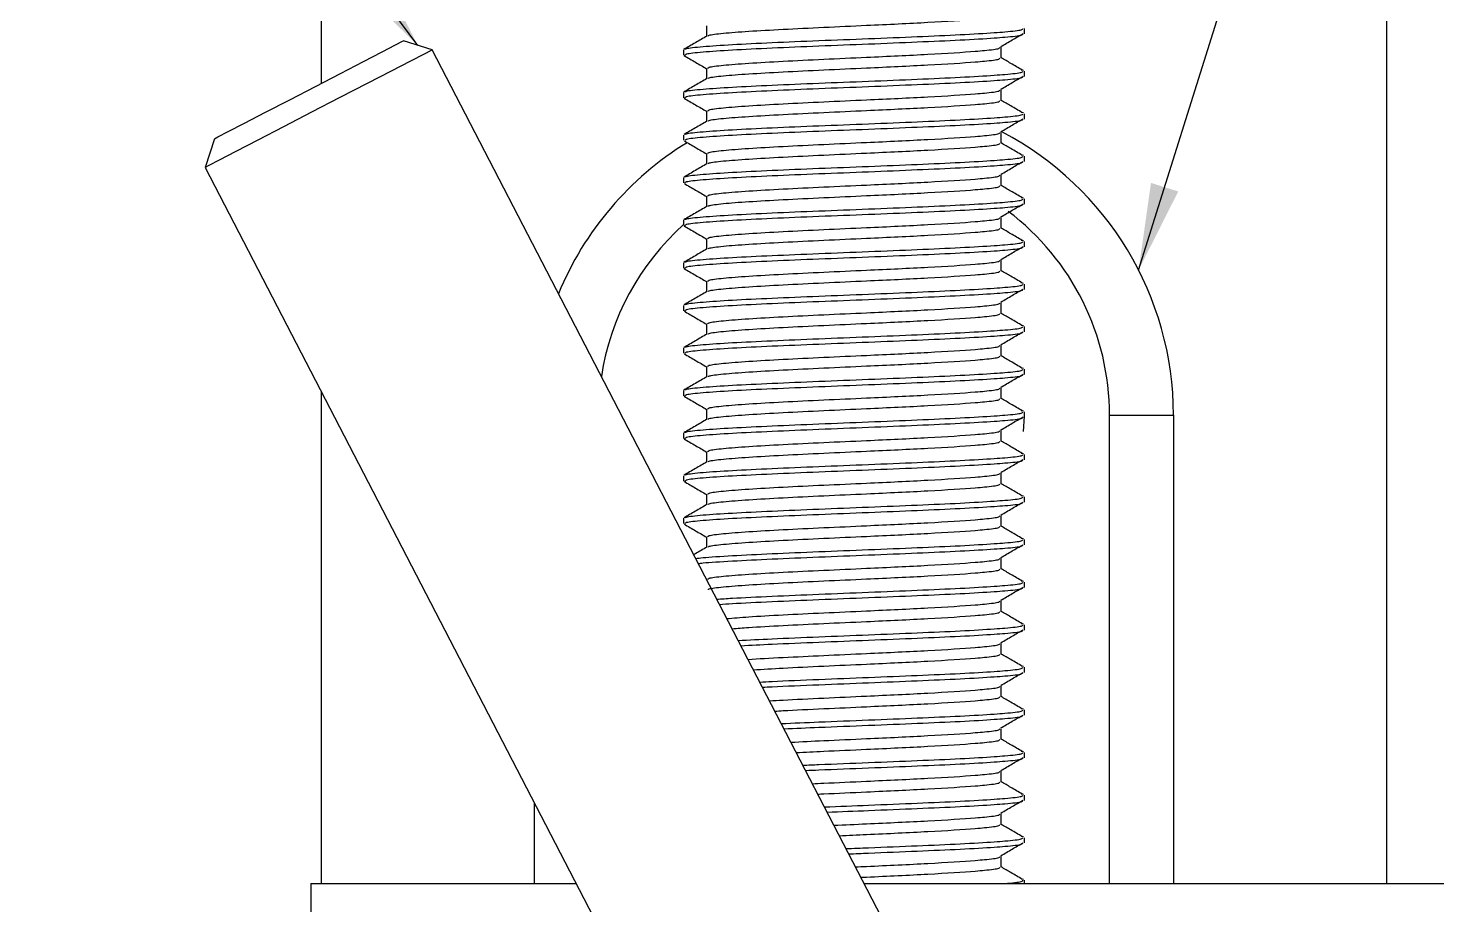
# Model space of a CAD drawing. Header units: millimetres. Extents: x 0 to 841, y 0 to 594.
# Drawn here: x 247.2 to 313.3, y 410.4 to 451.6 of the extents above; entities that cross this region are included whole.
import ezdxf

# ---------------------------------------------------------------- set-up
doc = ezdxf.new("R2010")
doc.units = ezdxf.units.MM
doc.layers.add('10', color=7, linetype='Continuous')
doc.dimstyles.new('SLDDIMSTYLE0', dxfattribs={"dimtxt": 0.18, "dimasz": 4.08, "dimexe": 0, "dimexo": 0.0625, "dimgap": 0, "dimtad": 0, "dimtih": 1, "dimtoh": 1, "dimdec": 0, "dimrnd": 1e-09, "dimzin": 0, "dimdsep": 46, "dimtxsty": 'Standard', "dimsah": 1, "dimcen": 0.09, "dimadec": 0, "dimazin": 0, "dimtfac": 4.08, "dimtdec": 0, "dimtofl": 0, "dimtmove": 0, "dimatfit": 3, "dimfxl": 0, "dimfrac": 2, "dimtolj": 1, "dimtzin": 0, "dimarcsym": 0})

msp = doc.modelspace()

# ---------------------------------------------------------------- linework, layer by layer
at = {"color": 7, "linetype": 'Continuous', "lineweight": 25}
for p, q in [((260.95, 449.022), (260.95, 459.436)), ((310.95, 459.436), (310.95, 411.436)), ((279.033, 451.715), (279.033, 451.227)), ((293.95, 451.34), (293.95, 451.59)), ((266.146, 450.586), (264.798, 451.014)), ((288.499, 407.423), (266.146, 450.586)), ((277.95, 450.589), (277.95, 450.339)), ((292.866, 450.209), (292.866, 450.709)), ((279.033, 449.715), (279.033, 449.227)), ((293.906, 449.623), (293.804, 449.639)), ((293.95, 449.34), (293.95, 449.59)), ((277.95, 448.589), (277.95, 448.339)), ((292.866, 448.209), (292.866, 448.709)), ((279.033, 447.715), (279.033, 447.227)), ((293.906, 447.623), (293.804, 447.639)), ((293.95, 447.34), (293.95, 447.59)), ((277.95, 446.589), (277.95, 446.339)), ((292.866, 446.209), (292.866, 446.709)), ((255.918, 446.415), (255.49, 445.068)), ((279.033, 445.715), (279.033, 445.227)), ((293.906, 445.623), (293.804, 445.639)), ((293.95, 445.34), (293.95, 445.59)), ((255.49, 445.068), (277.825, 401.941)), ((277.95, 444.589), (277.95, 444.339)), ((292.866, 444.209), (292.866, 444.709)), ((279.033, 443.715), (279.033, 443.227)), ((293.906, 443.623), (293.804, 443.639)), ((293.95, 443.34), (293.95, 443.59)), ((277.95, 442.589), (277.95, 442.339)), ((292.866, 442.209), (292.866, 442.709)), ((279.033, 441.715), (279.033, 441.227)), ((293.906, 441.623), (293.804, 441.639)), ((293.95, 441.34), (293.95, 441.59)), ((277.95, 440.589), (277.95, 440.339)), ((292.866, 440.209), (292.866, 440.709)), ((279.033, 439.715), (279.033, 439.227)), ((293.906, 439.623), (293.804, 439.639)), ((293.95, 439.34), (293.95, 439.59)), ((277.95, 438.589), (277.95, 438.339)), ((292.866, 438.209), (292.866, 438.709)), ((279.033, 437.715), (279.033, 437.227)), ((293.906, 437.623), (293.804, 437.639)), ((293.95, 437.34), (293.95, 437.59)), ((277.95, 436.589), (277.95, 436.339)), ((292.866, 436.209), (292.866, 436.709)), ((279.033, 435.715), (279.033, 435.227)), ((293.906, 435.623), (293.804, 435.639)), ((293.95, 435.34), (293.95, 435.59)), ((277.95, 434.589), (277.95, 434.339)), ((292.866, 434.209), (292.866, 434.709)), ((260.95, 411.436), (260.95, 434.524)), ((279.033, 433.715), (279.033, 433.227)), ((293.906, 433.623), (293.804, 433.639)), ((293.914, 432.671), (293.95, 433.378)), ((293.95, 433.34), (293.95, 433.59)), ((297.95, 433.436), (300.95, 433.436)), ((300.95, 433.436), (300.95, 411.436)), ((277.95, 432.589), (277.95, 432.339)), ((292.866, 432.209), (292.866, 432.709)), ((279.033, 431.715), (279.033, 431.227)), ((293.906, 431.623), (293.804, 431.639)), ((293.95, 431.34), (293.95, 431.59)), ((277.95, 430.589), (277.95, 430.339)), ((292.866, 430.209), (292.866, 430.709)), ((279.033, 429.715), (279.033, 429.227)), ((293.906, 429.623), (293.804, 429.639)), ((293.95, 429.34), (293.95, 429.59)), ((292.866, 428.209), (292.866, 428.709)), ((277.95, 428.589), (277.95, 428.339)), ((279.033, 427.715), (279.033, 427.227)), ((293.906, 427.623), (293.804, 427.639)), ((293.95, 427.34), (293.95, 427.59)), ((292.866, 426.209), (292.866, 426.709)), ((279.033, 425.715), (279.033, 425.702)), ((293.906, 425.623), (293.804, 425.639)), ((293.95, 425.34), (293.95, 425.59)), ((292.866, 424.209), (292.866, 424.709)), ((293.906, 423.623), (293.804, 423.639)), ((293.95, 423.34), (293.95, 423.59)), ((292.866, 422.209), (292.866, 422.709)), ((293.906, 421.623), (293.804, 421.639)), ((293.95, 421.34), (293.95, 421.59)), ((292.866, 420.209), (292.866, 420.709)), ((293.906, 419.623), (293.804, 419.639)), ((293.95, 419.34), (293.95, 419.59)), ((292.866, 418.209), (292.866, 418.709)), ((293.906, 417.623), (293.804, 417.639)), ((293.95, 417.34), (293.95, 417.59)), ((292.866, 416.209), (292.866, 416.709)), ((293.906, 415.623), (293.804, 415.639)), ((293.95, 415.34), (293.95, 415.59)), ((270.95, 411.436), (270.95, 415.214)), ((292.866, 414.209), (292.866, 414.709)), ((293.906, 413.623), (293.804, 413.639)), ((293.95, 413.34), (293.95, 413.59)), ((292.866, 412.209), (292.866, 412.709)), ((260.45, 411.436), (260.45, 369.436)), ((260.45, 411.436), (272.907, 411.436)), ((286.421, 411.436), (315.45, 411.436)), ((293.906, 411.623), (293.804, 411.639)), ((293.95, 411.436), (293.95, 411.59))]:
    msp.add_line(p, q, dxfattribs=at)
at = {"color": 8, "linetype": 'Continuous', "lineweight": 25}
msp.add_line((297.95, 411.436), (297.95, 433.436), dxfattribs=at)
at = {"color": 7, "linetype": 'Continuous', "lineweight": 25, "flags": 128}
for points in [[(266.146, 450.586), (266.104, 450.564), (265.771, 450.392), (265.128, 450.059), (264.214, 449.586), (263.086, 449.002), (261.816, 448.344), (260.483, 447.654), (259.171, 446.974), (257.963, 446.348), (256.934, 445.815), (256.149, 445.409), (255.657, 445.154), (255.49, 445.068)], [(255.918, 446.415), (256.083, 446.501), (256.564, 446.75), (257.327, 447.145), (258.315, 447.657), (259.455, 448.247), (260.661, 448.872), (261.845, 449.485), (262.918, 450.041), (263.802, 450.498), (264.43, 450.824), (264.756, 450.993), (264.798, 451.014)]]:
    msp.add_lwpolyline(points, dxfattribs=at)
at = {"color": 7, "linetype": 'Continuous', "lineweight": 25}
for start, end in [(0, 62.28415), (121.50929, 157.66638)]:
    msp.add_arc((285.95, 433.436), 15, start, end, dxfattribs=at)
at = {"color": 8, "linetype": 'Continuous', "lineweight": 25}
for start, end in [(0, 52.87153), (131.81031, 171.3069)]:
    msp.add_arc((285.95, 433.436), 12, start, end, dxfattribs=at)
at = {"color": 7, "linetype": 'Continuous', "lineweight": 25}
for points, knots in [([(279.12, 451.236), (279.122, 451.249), (279.128, 451.292), (279.758, 451.369), (280.939, 451.462), (282.584, 451.555), (284.506, 451.649), (286.887, 451.756), (289.536, 451.88), (291.287, 451.99), (292.291, 452.078), (292.801, 452.141), (292.796, 452.19), (292.794, 452.208)], [0, 0, 0, 0, 0.039853, 0.136262, 0.232344, 0.328464, 0.424843, 0.52067, 0.664168, 0.808326, 0.848215, 0.944315, 1, 1, 1, 1]), ([(279.049, 451.237), (278.868, 451.132), (278.506, 450.922), (278.145, 450.713), (277.964, 450.608)], [0, 0, 0, 0, 0.499918, 1, 1, 1, 1]), ([(278.028, 450.339), (278.025, 450.359), (278.018, 450.41), (278.781, 450.494), (280.158, 450.587), (282.056, 450.68), (284.279, 450.774), (286.65, 450.866), (288.956, 450.962), (291.008, 451.052), (292.318, 451.13), (293.284, 451.203), (293.885, 451.268), (293.875, 451.319), (293.871, 451.34)], [0, 0, 0, 0, 0.06031, 0.153919, 0.247211, 0.34054, 0.43412, 0.527166, 0.620956, 0.713809, 0.807728, 0.846458, 0.939769, 1, 1, 1, 1]), ([(278.048, 450.608), (278.05, 450.622), (278.054, 450.666), (278.788, 450.744), (280.156, 450.837), (282.057, 450.93), (284.279, 451.024), (286.65, 451.116), (288.956, 451.212), (291.008, 451.302), (292.318, 451.38), (293.284, 451.453), (293.885, 451.518), (293.875, 451.569), (293.871, 451.59)], [0, 0, 0, 0, 0.042494, 0.137878, 0.232939, 0.328037, 0.423392, 0.518202, 0.613769, 0.708383, 0.804083, 0.843547, 0.938627, 1, 1, 1, 1]), ([(292.844, 450.741), (293.024, 450.846), (293.372, 451.048), (293.72, 451.251), (293.889, 451.35)], [0, 0, 0, 0, 0.514789, 1, 1, 1, 1]), ([(279.1, 449.715), (279.098, 449.735), (279.092, 449.785), (279.751, 449.869), (280.941, 449.962), (282.583, 450.055), (284.506, 450.149), (286.886, 450.256), (289.536, 450.381), (291.287, 450.49), (292.291, 450.578), (292.801, 450.641), (292.796, 450.69), (292.794, 450.708)], [0, 0, 0, 0, 0.06045, 0.154808, 0.248846, 0.342921, 0.437251, 0.531039, 0.671484, 0.812576, 0.851616, 0.945672, 1, 1, 1, 1]), ([(277.97, 450.318), (278.151, 450.213), (278.505, 450.008), (278.859, 449.803), (279.033, 449.702)], [0, 0, 0, 0, 0.510191, 1, 1, 1, 1]), ([(279.12, 449.236), (279.122, 449.249), (279.128, 449.292), (279.758, 449.369), (280.939, 449.462), (282.584, 449.555), (284.506, 449.649), (286.887, 449.756), (289.536, 449.88), (291.287, 449.99), (292.291, 450.078), (292.801, 450.141), (292.796, 450.19), (292.794, 450.208)], [0, 0, 0, 0, 0.039853, 0.136262, 0.232344, 0.328464, 0.424843, 0.52067, 0.664168, 0.808326, 0.848215, 0.944315, 1, 1, 1, 1]), ([(293.853, 449.639), (293.674, 449.743), (293.345, 449.935), (293.016, 450.127), (292.866, 450.214)], [0, 0, 0, 0, 0.545109, 1, 1, 1, 1]), ([(279.049, 449.237), (278.868, 449.132), (278.506, 448.922), (278.145, 448.713), (277.964, 448.608)], [0, 0, 0, 0, 0.499918, 1, 1, 1, 1]), ([(278.028, 448.339), (278.025, 448.359), (278.018, 448.41), (278.781, 448.494), (280.158, 448.587), (282.056, 448.68), (284.279, 448.774), (286.65, 448.866), (288.956, 448.962), (291.008, 449.052), (292.318, 449.13), (293.284, 449.203), (293.885, 449.268), (293.875, 449.319), (293.871, 449.34)], [0, 0, 0, 0, 0.0603099, 0.1539187, 0.2472109, 0.3405399, 0.4341205, 0.5271661, 0.6209558, 0.7138089, 0.8077281, 0.846458, 0.9397687, 1, 1, 1, 1]), ([(278.048, 448.608), (278.05, 448.622), (278.054, 448.666), (278.788, 448.744), (280.156, 448.837), (282.057, 448.93), (284.279, 449.024), (286.65, 449.116), (288.956, 449.212), (291.008, 449.302), (292.318, 449.38), (293.284, 449.453), (293.885, 449.518), (293.875, 449.569), (293.871, 449.59)], [0, 0, 0, 0, 0.042494, 0.137878, 0.232939, 0.328037, 0.423392, 0.518202, 0.613769, 0.708383, 0.804083, 0.843547, 0.938627, 1, 1, 1, 1]), ([(292.844, 448.741), (293.024, 448.846), (293.372, 449.048), (293.72, 449.251), (293.889, 449.35)], [0, 0, 0, 0, 0.514783, 1, 1, 1, 1]), ([(279.1, 447.715), (279.098, 447.735), (279.092, 447.785), (279.751, 447.869), (280.941, 447.962), (282.583, 448.055), (284.506, 448.149), (286.886, 448.256), (289.536, 448.381), (291.287, 448.49), (292.291, 448.578), (292.801, 448.641), (292.796, 448.69), (292.794, 448.708)], [0, 0, 0, 0, 0.06045, 0.154808, 0.248846, 0.342921, 0.437251, 0.531039, 0.671484, 0.812576, 0.851616, 0.945672, 1, 1, 1, 1]), ([(277.97, 448.318), (278.151, 448.213), (278.505, 448.008), (278.859, 447.803), (279.033, 447.702)], [0, 0, 0, 0, 0.510191, 1, 1, 1, 1]), ([(279.12, 447.236), (279.122, 447.249), (279.128, 447.292), (279.758, 447.369), (280.939, 447.461), (282.584, 447.555), (284.506, 447.649), (286.887, 447.756), (289.536, 447.88), (291.287, 447.99), (292.291, 448.078), (292.801, 448.141), (292.796, 448.19), (292.794, 448.208)], [0, 0, 0, 0, 0.039853, 0.136262, 0.232344, 0.328464, 0.424843, 0.52067, 0.664168, 0.808326, 0.848215, 0.944315, 1, 1, 1, 1]), ([(293.853, 447.639), (293.674, 447.743), (293.345, 447.935), (293.016, 448.127), (292.866, 448.214)], [0, 0, 0, 0, 0.545109, 1, 1, 1, 1]), ([(279.049, 447.237), (278.868, 447.132), (278.506, 446.922), (278.145, 446.713), (277.964, 446.608)], [0, 0, 0, 0, 0.499924, 1, 1, 1, 1]), ([(278.028, 446.339), (278.025, 446.359), (278.018, 446.41), (278.781, 446.494), (280.158, 446.587), (282.056, 446.68), (284.279, 446.774), (286.65, 446.866), (288.956, 446.962), (291.008, 447.052), (292.318, 447.13), (293.284, 447.203), (293.885, 447.268), (293.875, 447.319), (293.871, 447.34)], [0, 0, 0, 0, 0.06031, 0.153919, 0.247211, 0.34054, 0.43412, 0.527166, 0.620956, 0.713809, 0.807728, 0.846458, 0.939769, 1, 1, 1, 1]), ([(278.048, 446.608), (278.05, 446.622), (278.054, 446.666), (278.788, 446.744), (280.156, 446.837), (282.057, 446.93), (284.279, 447.024), (286.65, 447.116), (288.956, 447.212), (291.008, 447.302), (292.318, 447.38), (293.284, 447.453), (293.885, 447.518), (293.875, 447.569), (293.871, 447.59)], [0, 0, 0, 0, 0.042494, 0.137878, 0.232939, 0.328037, 0.423392, 0.518202, 0.613769, 0.708383, 0.804083, 0.843547, 0.938627, 1, 1, 1, 1]), ([(292.844, 446.741), (293.024, 446.846), (293.372, 447.048), (293.72, 447.251), (293.889, 447.35)], [0, 0, 0, 0, 0.514783, 1, 1, 1, 1]), ([(279.1, 445.715), (279.098, 445.735), (279.092, 445.785), (279.751, 445.869), (280.941, 445.962), (282.583, 446.055), (284.506, 446.149), (286.886, 446.256), (289.536, 446.381), (291.287, 446.49), (292.291, 446.578), (292.801, 446.641), (292.796, 446.69), (292.794, 446.708)], [0, 0, 0, 0, 0.060451, 0.154808, 0.248846, 0.342921, 0.437251, 0.531039, 0.671484, 0.812576, 0.851616, 0.945672, 1, 1, 1, 1]), ([(277.97, 446.318), (278.151, 446.213), (278.505, 446.008), (278.859, 445.803), (279.033, 445.702)], [0, 0, 0, 0, 0.510179, 1, 1, 1, 1]), ([(279.12, 445.236), (279.122, 445.249), (279.128, 445.292), (279.758, 445.369), (280.939, 445.461), (282.584, 445.555), (284.506, 445.649), (286.887, 445.756), (289.536, 445.881), (291.287, 445.99), (292.291, 446.078), (292.801, 446.141), (292.796, 446.19), (292.794, 446.208)], [0, 0, 0, 0, 0.039853, 0.136262, 0.232344, 0.328464, 0.424843, 0.520671, 0.664168, 0.808326, 0.848215, 0.944315, 1, 1, 1, 1]), ([(293.853, 445.639), (293.674, 445.743), (293.345, 445.935), (293.016, 446.127), (292.866, 446.214)], [0, 0, 0, 0, 0.545122, 1, 1, 1, 1]), ([(279.049, 445.237), (278.868, 445.132), (278.506, 444.922), (278.145, 444.713), (277.964, 444.608)], [0, 0, 0, 0, 0.499924, 1, 1, 1, 1]), ([(278.028, 444.339), (278.025, 444.359), (278.018, 444.41), (278.781, 444.494), (280.158, 444.587), (282.056, 444.68), (284.279, 444.774), (286.65, 444.866), (288.956, 444.962), (291.008, 445.052), (292.318, 445.13), (293.284, 445.203), (293.885, 445.268), (293.875, 445.319), (293.871, 445.34)], [0, 0, 0, 0, 0.06031, 0.153919, 0.247211, 0.34054, 0.43412, 0.527166, 0.620956, 0.713809, 0.807728, 0.846458, 0.939769, 1, 1, 1, 1]), ([(278.048, 444.608), (278.05, 444.622), (278.054, 444.666), (278.788, 444.744), (280.156, 444.837), (282.057, 444.93), (284.279, 445.024), (286.65, 445.116), (288.956, 445.212), (291.008, 445.302), (292.318, 445.38), (293.284, 445.453), (293.885, 445.518), (293.875, 445.569), (293.871, 445.59)], [0, 0, 0, 0, 0.042494, 0.137878, 0.232939, 0.328037, 0.423392, 0.518202, 0.613769, 0.708383, 0.804083, 0.843547, 0.938627, 1, 1, 1, 1]), ([(292.844, 444.741), (293.024, 444.846), (293.372, 445.048), (293.72, 445.251), (293.889, 445.35)], [0, 0, 0, 0, 0.514777, 1, 1, 1, 1]), ([(279.1, 443.715), (279.098, 443.735), (279.092, 443.785), (279.751, 443.869), (280.941, 443.962), (282.583, 444.055), (284.506, 444.149), (286.886, 444.256), (289.536, 444.38), (291.287, 444.49), (292.291, 444.578), (292.801, 444.641), (292.796, 444.69), (292.794, 444.708)], [0, 0, 0, 0, 0.060451, 0.154808, 0.248846, 0.342921, 0.437251, 0.531039, 0.671484, 0.812576, 0.851616, 0.945672, 1, 1, 1, 1]), ([(277.97, 444.318), (278.151, 444.213), (278.505, 444.008), (278.859, 443.803), (279.033, 443.702)], [0, 0, 0, 0, 0.510179, 1, 1, 1, 1]), ([(279.12, 443.236), (279.122, 443.249), (279.128, 443.292), (279.758, 443.369), (280.939, 443.462), (282.584, 443.555), (284.506, 443.649), (286.887, 443.756), (289.536, 443.881), (291.287, 443.99), (292.291, 444.078), (292.801, 444.141), (292.796, 444.19), (292.794, 444.208)], [0, 0, 0, 0, 0.039853, 0.136262, 0.232344, 0.328464, 0.424843, 0.52067, 0.664168, 0.808326, 0.848215, 0.944315, 1, 1, 1, 1]), ([(293.853, 443.639), (293.674, 443.743), (293.345, 443.935), (293.016, 444.127), (292.866, 444.214)], [0, 0, 0, 0, 0.545122, 1, 1, 1, 1]), ([(279.049, 443.237), (278.868, 443.132), (278.506, 442.922), (278.145, 442.713), (277.964, 442.608)], [0, 0, 0, 0, 0.49993, 1, 1, 1, 1]), ([(278.028, 442.339), (278.025, 442.359), (278.018, 442.41), (278.781, 442.494), (280.158, 442.587), (282.056, 442.68), (284.279, 442.774), (286.65, 442.866), (288.956, 442.962), (291.008, 443.052), (292.318, 443.13), (293.284, 443.203), (293.885, 443.268), (293.875, 443.319), (293.871, 443.34)], [0, 0, 0, 0, 0.06031, 0.153919, 0.247211, 0.34054, 0.43412, 0.527166, 0.620956, 0.713809, 0.807728, 0.846458, 0.939769, 1, 1, 1, 1]), ([(278.048, 442.608), (278.05, 442.622), (278.054, 442.666), (278.788, 442.744), (280.156, 442.837), (282.057, 442.93), (284.279, 443.024), (286.65, 443.116), (288.956, 443.212), (291.008, 443.302), (292.318, 443.38), (293.284, 443.453), (293.885, 443.518), (293.875, 443.569), (293.871, 443.59)], [0, 0, 0, 0, 0.042494, 0.137878, 0.232939, 0.328037, 0.423392, 0.518202, 0.613769, 0.708383, 0.804083, 0.843547, 0.938627, 1, 1, 1, 1]), ([(292.844, 442.741), (293.024, 442.846), (293.372, 443.048), (293.72, 443.251), (293.889, 443.35)], [0, 0, 0, 0, 0.514789, 1, 1, 1, 1]), ([(279.1, 441.715), (279.098, 441.735), (279.092, 441.785), (279.751, 441.869), (280.941, 441.962), (282.583, 442.055), (284.506, 442.149), (286.886, 442.256), (289.536, 442.38), (291.287, 442.49), (292.291, 442.578), (292.801, 442.641), (292.796, 442.69), (292.794, 442.708)], [0, 0, 0, 0, 0.060451, 0.154808, 0.248846, 0.342921, 0.437251, 0.531039, 0.671484, 0.812576, 0.851616, 0.945672, 1, 1, 1, 1]), ([(277.97, 442.318), (278.151, 442.213), (278.505, 442.008), (278.859, 441.803), (279.033, 441.702)], [0, 0, 0, 0, 0.510185, 1, 1, 1, 1]), ([(279.12, 441.236), (279.122, 441.249), (279.128, 441.292), (279.758, 441.369), (280.939, 441.462), (282.584, 441.555), (284.506, 441.649), (286.887, 441.756), (289.536, 441.88), (291.287, 441.99), (292.291, 442.078), (292.801, 442.141), (292.796, 442.19), (292.794, 442.208)], [0, 0, 0, 0, 0.039853, 0.136262, 0.232344, 0.328464, 0.424843, 0.520671, 0.664168, 0.808326, 0.848215, 0.944315, 1, 1, 1, 1]), ([(293.853, 441.639), (293.674, 441.743), (293.345, 441.935), (293.016, 442.127), (292.866, 442.214)], [0, 0, 0, 0, 0.545115, 1, 1, 1, 1]), ([(279.049, 441.237), (278.868, 441.132), (278.506, 440.922), (278.145, 440.713), (277.964, 440.608)], [0, 0, 0, 0, 0.499921, 1, 1, 1, 1]), ([(278.028, 440.339), (278.025, 440.359), (278.018, 440.41), (278.781, 440.494), (280.158, 440.587), (282.056, 440.68), (284.279, 440.774), (286.65, 440.866), (288.956, 440.962), (291.008, 441.052), (292.318, 441.13), (293.284, 441.203), (293.885, 441.268), (293.875, 441.319), (293.871, 441.34)], [0, 0, 0, 0, 0.06031, 0.153919, 0.247211, 0.34054, 0.43412, 0.527166, 0.620956, 0.713809, 0.807728, 0.846458, 0.939769, 1, 1, 1, 1]), ([(278.048, 440.608), (278.05, 440.622), (278.054, 440.666), (278.788, 440.744), (280.156, 440.837), (282.057, 440.93), (284.279, 441.024), (286.65, 441.116), (288.956, 441.212), (291.008, 441.302), (292.318, 441.38), (293.284, 441.453), (293.885, 441.518), (293.875, 441.569), (293.871, 441.59)], [0, 0, 0, 0, 0.042494, 0.137878, 0.232939, 0.328037, 0.423392, 0.518202, 0.613769, 0.708383, 0.804083, 0.843547, 0.938627, 1, 1, 1, 1]), ([(292.844, 440.741), (293.024, 440.846), (293.372, 441.048), (293.72, 441.251), (293.889, 441.35)], [0, 0, 0, 0, 0.514783, 1, 1, 1, 1]), ([(279.1, 439.715), (279.098, 439.735), (279.092, 439.785), (279.751, 439.869), (280.941, 439.962), (282.583, 440.055), (284.506, 440.149), (286.886, 440.256), (289.536, 440.38), (291.287, 440.49), (292.291, 440.578), (292.801, 440.641), (292.796, 440.69), (292.794, 440.708)], [0, 0, 0, 0, 0.06045, 0.154808, 0.248846, 0.342921, 0.437251, 0.531039, 0.671484, 0.812576, 0.851616, 0.945672, 1, 1, 1, 1]), ([(277.97, 440.318), (278.151, 440.213), (278.505, 440.008), (278.859, 439.803), (279.033, 439.702)], [0, 0, 0, 0, 0.510185, 1, 1, 1, 1]), ([(279.12, 439.236), (279.122, 439.249), (279.128, 439.292), (279.758, 439.369), (280.939, 439.462), (282.584, 439.555), (284.506, 439.649), (286.887, 439.756), (289.536, 439.88), (291.287, 439.99), (292.291, 440.078), (292.801, 440.141), (292.796, 440.19), (292.794, 440.208)], [0, 0, 0, 0, 0.0398533, 0.136262, 0.2323436, 0.3284636, 0.4248433, 0.5206705, 0.6641682, 0.8083264, 0.8482147, 0.944315, 1, 1, 1, 1]), ([(293.853, 439.639), (293.674, 439.743), (293.345, 439.935), (293.016, 440.127), (292.866, 440.214)], [0, 0, 0, 0, 0.545115, 1, 1, 1, 1]), ([(279.049, 439.237), (278.868, 439.132), (278.506, 438.922), (278.145, 438.713), (277.964, 438.608)], [0, 0, 0, 0, 0.499924, 1, 1, 1, 1]), ([(278.028, 438.339), (278.025, 438.359), (278.018, 438.41), (278.781, 438.494), (280.158, 438.587), (282.056, 438.68), (284.279, 438.774), (286.65, 438.866), (288.956, 438.962), (291.008, 439.052), (292.318, 439.13), (293.284, 439.203), (293.885, 439.268), (293.875, 439.319), (293.871, 439.34)], [0, 0, 0, 0, 0.06031, 0.153919, 0.247211, 0.34054, 0.434121, 0.527166, 0.620956, 0.713809, 0.807728, 0.846458, 0.939769, 1, 1, 1, 1]), ([(278.048, 438.608), (278.05, 438.622), (278.054, 438.666), (278.788, 438.744), (280.156, 438.837), (282.057, 438.93), (284.279, 439.024), (286.65, 439.116), (288.956, 439.212), (291.008, 439.302), (292.318, 439.38), (293.284, 439.453), (293.885, 439.518), (293.875, 439.569), (293.871, 439.59)], [0, 0, 0, 0, 0.042494, 0.137878, 0.232939, 0.328037, 0.423392, 0.518202, 0.613769, 0.708383, 0.804083, 0.843547, 0.938627, 1, 1, 1, 1]), ([(292.844, 438.741), (293.024, 438.846), (293.372, 439.048), (293.72, 439.251), (293.889, 439.35)], [0, 0, 0, 0, 0.514789, 1, 1, 1, 1]), ([(279.1, 437.715), (279.098, 437.735), (279.092, 437.785), (279.751, 437.869), (280.941, 437.962), (282.583, 438.055), (284.506, 438.149), (286.886, 438.256), (289.536, 438.38), (291.287, 438.49), (292.291, 438.578), (292.801, 438.641), (292.796, 438.69), (292.794, 438.708)], [0, 0, 0, 0, 0.0604505, 0.1548083, 0.248846, 0.3429212, 0.4372507, 0.5310394, 0.6714845, 0.812576, 0.8516157, 0.9456717, 1, 1, 1, 1]), ([(277.97, 438.318), (278.151, 438.213), (278.505, 438.008), (278.859, 437.803), (279.033, 437.702)], [0, 0, 0, 0, 0.510191, 1, 1, 1, 1]), ([(279.12, 437.236), (279.122, 437.249), (279.128, 437.292), (279.758, 437.369), (280.939, 437.462), (282.584, 437.555), (284.506, 437.649), (286.887, 437.756), (289.536, 437.88), (291.287, 437.99), (292.291, 438.078), (292.801, 438.141), (292.796, 438.19), (292.794, 438.208)], [0, 0, 0, 0, 0.039853, 0.136262, 0.232344, 0.328464, 0.424843, 0.52067, 0.664168, 0.808326, 0.848215, 0.944315, 1, 1, 1, 1]), ([(293.853, 437.639), (293.674, 437.743), (293.345, 437.935), (293.016, 438.127), (292.866, 438.214)], [0, 0, 0, 0, 0.545112, 1, 1, 1, 1]), ([(279.049, 437.237), (278.868, 437.132), (278.506, 436.922), (278.145, 436.713), (277.964, 436.608)], [0, 0, 0, 0, 0.499924, 1, 1, 1, 1]), ([(278.028, 436.339), (278.025, 436.359), (278.018, 436.41), (278.781, 436.494), (280.158, 436.587), (282.056, 436.68), (284.279, 436.774), (286.65, 436.866), (288.956, 436.962), (291.008, 437.052), (292.318, 437.13), (293.284, 437.203), (293.885, 437.268), (293.875, 437.319), (293.871, 437.34)], [0, 0, 0, 0, 0.06031, 0.153919, 0.247211, 0.34054, 0.434121, 0.527166, 0.620956, 0.713809, 0.807728, 0.846458, 0.939769, 1, 1, 1, 1]), ([(278.048, 436.608), (278.05, 436.622), (278.054, 436.666), (278.788, 436.744), (280.156, 436.837), (282.057, 436.93), (284.279, 437.024), (286.65, 437.116), (288.956, 437.212), (291.008, 437.302), (292.318, 437.38), (293.284, 437.453), (293.885, 437.518), (293.875, 437.569), (293.871, 437.59)], [0, 0, 0, 0, 0.042494, 0.137878, 0.232939, 0.328037, 0.423392, 0.518202, 0.613769, 0.708383, 0.804083, 0.843547, 0.938627, 1, 1, 1, 1]), ([(292.844, 436.741), (293.024, 436.846), (293.372, 437.048), (293.72, 437.251), (293.889, 437.35)], [0, 0, 0, 0, 0.514786, 1, 1, 1, 1]), ([(279.1, 435.715), (279.098, 435.735), (279.092, 435.785), (279.751, 435.869), (280.941, 435.962), (282.583, 436.055), (284.506, 436.149), (286.886, 436.256), (289.536, 436.38), (291.287, 436.49), (292.291, 436.578), (292.801, 436.641), (292.796, 436.69), (292.794, 436.708)], [0, 0, 0, 0, 0.0604505, 0.1548083, 0.248846, 0.3429212, 0.4372507, 0.5310394, 0.6714845, 0.812576, 0.8516158, 0.9456717, 1, 1, 1, 1]), ([(277.97, 436.318), (278.151, 436.213), (278.505, 436.008), (278.859, 435.803), (279.033, 435.702)], [0, 0, 0, 0, 0.510185, 1, 1, 1, 1]), ([(279.12, 435.236), (279.122, 435.249), (279.128, 435.292), (279.758, 435.369), (280.939, 435.462), (282.584, 435.555), (284.506, 435.649), (286.887, 435.756), (289.536, 435.88), (291.287, 435.99), (292.291, 436.078), (292.801, 436.141), (292.796, 436.19), (292.794, 436.208)], [0, 0, 0, 0, 0.039853, 0.136262, 0.232344, 0.328464, 0.424843, 0.52067, 0.664168, 0.808326, 0.848215, 0.944315, 1, 1, 1, 1]), ([(293.853, 435.639), (293.674, 435.743), (293.345, 435.935), (293.016, 436.127), (292.866, 436.214)], [0, 0, 0, 0, 0.545118, 1, 1, 1, 1]), ([(279.049, 435.237), (278.868, 435.132), (278.506, 434.922), (278.145, 434.713), (277.964, 434.608)], [0, 0, 0, 0, 0.499921, 1, 1, 1, 1]), ([(278.028, 434.339), (278.025, 434.359), (278.018, 434.41), (278.781, 434.494), (280.158, 434.587), (282.056, 434.68), (284.279, 434.774), (286.65, 434.866), (288.956, 434.962), (291.008, 435.052), (292.318, 435.13), (293.284, 435.203), (293.885, 435.268), (293.875, 435.319), (293.871, 435.34)], [0, 0, 0, 0, 0.06031, 0.153919, 0.247211, 0.34054, 0.43412, 0.527166, 0.620956, 0.713809, 0.807728, 0.846458, 0.939769, 1, 1, 1, 1]), ([(278.048, 434.608), (278.05, 434.622), (278.054, 434.666), (278.788, 434.744), (280.156, 434.837), (282.057, 434.93), (284.279, 435.024), (286.65, 435.116), (288.956, 435.212), (291.008, 435.302), (292.318, 435.38), (293.284, 435.453), (293.885, 435.518), (293.875, 435.569), (293.871, 435.59)], [0, 0, 0, 0, 0.042494, 0.137878, 0.232939, 0.328037, 0.423392, 0.518202, 0.613769, 0.708383, 0.804083, 0.843547, 0.938627, 1, 1, 1, 1]), ([(292.844, 434.741), (293.024, 434.846), (293.372, 435.048), (293.72, 435.251), (293.889, 435.35)], [0, 0, 0, 0, 0.514786, 1, 1, 1, 1]), ([(279.1, 433.715), (279.098, 433.735), (279.092, 433.785), (279.751, 433.869), (280.941, 433.962), (282.583, 434.055), (284.506, 434.149), (286.886, 434.256), (289.536, 434.38), (291.287, 434.49), (292.291, 434.578), (292.801, 434.641), (292.796, 434.69), (292.794, 434.708)], [0, 0, 0, 0, 0.06045, 0.154808, 0.248846, 0.342921, 0.437251, 0.531039, 0.671484, 0.812576, 0.851616, 0.945672, 1, 1, 1, 1]), ([(277.97, 434.318), (278.151, 434.213), (278.505, 434.008), (278.859, 433.803), (279.033, 433.702)], [0, 0, 0, 0, 0.510185, 1, 1, 1, 1]), ([(279.12, 433.236), (279.122, 433.249), (279.128, 433.292), (279.758, 433.369), (280.939, 433.462), (282.584, 433.555), (284.506, 433.649), (286.887, 433.756), (289.536, 433.88), (291.287, 433.99), (292.291, 434.078), (292.801, 434.141), (292.796, 434.19), (292.794, 434.208)], [0, 0, 0, 0, 0.039853, 0.136262, 0.232344, 0.328464, 0.424843, 0.520671, 0.664168, 0.808326, 0.848215, 0.944315, 1, 1, 1, 1]), ([(293.853, 433.639), (293.674, 433.743), (293.345, 433.935), (293.016, 434.127), (292.866, 434.214)], [0, 0, 0, 0, 0.545115, 1, 1, 1, 1]), ([(279.049, 433.237), (278.868, 433.132), (278.506, 432.922), (278.145, 432.713), (277.964, 432.608)], [0, 0, 0, 0, 0.499921, 1, 1, 1, 1]), ([(278.028, 432.339), (278.025, 432.359), (278.018, 432.41), (278.781, 432.494), (280.158, 432.587), (282.056, 432.68), (284.279, 432.774), (286.65, 432.866), (288.956, 432.962), (291.008, 433.052), (292.318, 433.13), (293.284, 433.203), (293.885, 433.268), (293.875, 433.319), (293.871, 433.34)], [0, 0, 0, 0, 0.06031, 0.153919, 0.247211, 0.34054, 0.43412, 0.527166, 0.620956, 0.713809, 0.807728, 0.846458, 0.939769, 1, 1, 1, 1]), ([(278.048, 432.608), (278.05, 432.622), (278.054, 432.666), (278.788, 432.744), (280.156, 432.837), (282.057, 432.93), (284.279, 433.024), (286.65, 433.116), (288.956, 433.212), (291.008, 433.302), (292.318, 433.38), (293.284, 433.453), (293.885, 433.518), (293.875, 433.569), (293.871, 433.59)], [0, 0, 0, 0, 0.0424943, 0.1378778, 0.2329388, 0.3280371, 0.423392, 0.5182017, 0.6137695, 0.708383, 0.8040828, 0.8435469, 0.9386268, 1, 1, 1, 1]), ([(292.844, 432.741), (293.024, 432.846), (293.372, 433.048), (293.72, 433.251), (293.889, 433.35)], [0, 0, 0, 0, 0.514789, 1, 1, 1, 1]), ([(279.1, 431.715), (279.098, 431.735), (279.092, 431.785), (279.751, 431.869), (280.941, 431.962), (282.583, 432.055), (284.506, 432.149), (286.886, 432.256), (289.536, 432.38), (291.287, 432.49), (292.291, 432.578), (292.801, 432.641), (292.796, 432.69), (292.794, 432.708)], [0, 0, 0, 0, 0.06045, 0.154808, 0.248846, 0.342921, 0.437251, 0.531039, 0.671484, 0.812576, 0.851616, 0.945672, 1, 1, 1, 1]), ([(277.97, 432.318), (278.151, 432.213), (278.505, 432.008), (278.859, 431.803), (279.033, 431.702)], [0, 0, 0, 0, 0.510185, 1, 1, 1, 1]), ([(279.12, 431.236), (279.122, 431.249), (279.128, 431.292), (279.758, 431.369), (280.939, 431.462), (282.584, 431.555), (284.506, 431.649), (286.887, 431.756), (289.536, 431.88), (291.287, 431.99), (292.291, 432.078), (292.801, 432.141), (292.796, 432.19), (292.794, 432.208)], [0, 0, 0, 0, 0.039853, 0.136262, 0.232344, 0.328464, 0.424843, 0.52067, 0.664168, 0.808326, 0.848215, 0.944315, 1, 1, 1, 1]), ([(293.853, 431.639), (293.674, 431.743), (293.345, 431.935), (293.016, 432.127), (292.866, 432.214)], [0, 0, 0, 0, 0.545115, 1, 1, 1, 1]), ([(278.028, 430.339), (278.025, 430.359), (278.018, 430.41), (278.781, 430.494), (280.158, 430.587), (282.056, 430.68), (284.279, 430.774), (286.65, 430.866), (288.956, 430.962), (291.008, 431.052), (292.318, 431.13), (293.284, 431.203), (293.885, 431.268), (293.875, 431.319), (293.871, 431.34)], [0, 0, 0, 0, 0.0603099, 0.1539187, 0.2472109, 0.3405399, 0.4341205, 0.5271661, 0.6209558, 0.7138089, 0.8077281, 0.846458, 0.9397687, 1, 1, 1, 1]), ([(278.048, 430.608), (278.05, 430.622), (278.054, 430.666), (278.788, 430.744), (280.156, 430.837), (282.057, 430.93), (284.279, 431.024), (286.65, 431.116), (288.956, 431.212), (291.008, 431.302), (292.318, 431.38), (293.284, 431.453), (293.885, 431.518), (293.875, 431.569), (293.871, 431.59)], [0, 0, 0, 0, 0.042494, 0.137878, 0.232939, 0.328037, 0.423392, 0.518202, 0.613769, 0.708383, 0.804083, 0.843547, 0.938627, 1, 1, 1, 1]), ([(292.844, 430.741), (293.024, 430.846), (293.372, 431.048), (293.72, 431.251), (293.889, 431.35)], [0, 0, 0, 0, 0.514786, 1, 1, 1, 1]), ([(279.049, 431.237), (278.868, 431.132), (278.506, 430.922), (278.145, 430.713), (277.964, 430.608)], [0, 0, 0, 0, 0.499924, 1, 1, 1, 1]), ([(279.1, 429.715), (279.098, 429.735), (279.092, 429.785), (279.751, 429.869), (280.941, 429.962), (282.583, 430.055), (284.506, 430.149), (286.886, 430.256), (289.536, 430.38), (291.287, 430.49), (292.291, 430.578), (292.801, 430.641), (292.796, 430.69), (292.794, 430.708)], [0, 0, 0, 0, 0.06045, 0.154808, 0.248846, 0.342921, 0.437251, 0.531039, 0.671484, 0.812576, 0.851616, 0.945672, 1, 1, 1, 1]), ([(277.97, 430.318), (278.151, 430.213), (278.505, 430.008), (278.859, 429.803), (279.033, 429.702)], [0, 0, 0, 0, 0.510191, 1, 1, 1, 1]), ([(279.12, 429.236), (279.122, 429.249), (279.128, 429.292), (279.758, 429.369), (280.939, 429.462), (282.584, 429.555), (284.506, 429.649), (286.887, 429.756), (289.536, 429.88), (291.287, 429.99), (292.291, 430.078), (292.801, 430.141), (292.796, 430.19), (292.794, 430.208)], [0, 0, 0, 0, 0.039853, 0.136262, 0.232344, 0.328464, 0.424843, 0.52067, 0.664168, 0.808326, 0.848215, 0.944315, 1, 1, 1, 1]), ([(293.853, 429.639), (293.674, 429.743), (293.345, 429.935), (293.016, 430.127), (292.866, 430.214)], [0, 0, 0, 0, 0.545112, 1, 1, 1, 1]), ([(278.028, 428.339), (278.025, 428.359), (278.018, 428.41), (278.781, 428.494), (280.158, 428.587), (282.056, 428.68), (284.279, 428.774), (286.65, 428.866), (288.956, 428.962), (291.008, 429.052), (292.318, 429.13), (293.284, 429.203), (293.885, 429.268), (293.875, 429.319), (293.871, 429.34)], [0, 0, 0, 0, 0.06031, 0.153919, 0.247211, 0.34054, 0.43412, 0.527166, 0.620956, 0.713809, 0.807728, 0.846458, 0.939769, 1, 1, 1, 1]), ([(278.048, 428.608), (278.05, 428.622), (278.054, 428.666), (278.788, 428.744), (280.156, 428.837), (282.057, 428.93), (284.279, 429.024), (286.65, 429.116), (288.956, 429.212), (291.008, 429.302), (292.318, 429.38), (293.284, 429.453), (293.885, 429.518), (293.875, 429.569), (293.871, 429.59)], [0, 0, 0, 0, 0.042494, 0.137878, 0.232939, 0.328037, 0.423392, 0.518202, 0.613769, 0.708383, 0.804083, 0.843547, 0.938627, 1, 1, 1, 1]), ([(292.844, 428.741), (293.024, 428.846), (293.372, 429.048), (293.72, 429.251), (293.889, 429.35)], [0, 0, 0, 0, 0.514786, 1, 1, 1, 1]), ([(279.049, 429.237), (278.868, 429.132), (278.506, 428.922), (278.145, 428.713), (277.964, 428.608)], [0, 0, 0, 0, 0.499927, 1, 1, 1, 1]), ([(279.1, 427.715), (279.098, 427.735), (279.092, 427.785), (279.751, 427.869), (280.941, 427.962), (282.583, 428.055), (284.506, 428.149), (286.886, 428.256), (289.536, 428.38), (291.287, 428.49), (292.291, 428.578), (292.801, 428.641), (292.796, 428.69), (292.794, 428.708)], [0, 0, 0, 0, 0.0604505, 0.1548083, 0.248846, 0.3429212, 0.4372507, 0.5310394, 0.6714845, 0.812576, 0.8516158, 0.9456717, 1, 1, 1, 1]), ([(277.97, 428.318), (278.151, 428.213), (278.505, 428.008), (278.859, 427.803), (279.033, 427.702)], [0, 0, 0, 0, 0.510185, 1, 1, 1, 1]), ([(279.12, 427.236), (279.122, 427.249), (279.128, 427.292), (279.758, 427.369), (280.939, 427.462), (282.584, 427.555), (284.506, 427.649), (286.887, 427.756), (289.536, 427.88), (291.287, 427.99), (292.291, 428.078), (292.801, 428.141), (292.796, 428.19), (292.794, 428.208)], [0, 0, 0, 0, 0.0398533, 0.136262, 0.2323436, 0.3284636, 0.4248433, 0.5206705, 0.6641682, 0.8083264, 0.8482147, 0.944315, 1, 1, 1, 1]), ([(293.853, 427.639), (293.674, 427.743), (293.345, 427.935), (293.016, 428.127), (292.866, 428.214)], [0, 0, 0, 0, 0.545115, 1, 1, 1, 1]), ([(278.516, 426.701), (278.62, 426.715), (278.953, 426.76), (280.185, 426.837), (282.049, 426.93), (284.281, 427.024), (286.649, 427.116), (288.956, 427.212), (291.008, 427.302), (292.318, 427.38), (293.284, 427.453), (293.885, 427.518), (293.875, 427.569), (293.871, 427.59)], [0, 0, 0, 0, 0.047878, 0.152863, 0.257889, 0.363198, 0.467905, 0.57345, 0.67794, 0.78363, 0.827214, 0.93222, 1, 1, 1, 1]), ([(278.637, 426.465), (278.708, 426.475), (279.014, 426.515), (280.192, 426.587), (282.047, 426.68), (284.282, 426.774), (286.649, 426.866), (288.956, 426.962), (291.008, 427.052), (292.318, 427.13), (293.284, 427.203), (293.885, 427.268), (293.875, 427.319), (293.871, 427.34)], [0, 0, 0, 0, 0.031829, 0.138583, 0.24538, 0.352464, 0.458936, 0.56626, 0.672512, 0.779983, 0.824302, 0.931077, 1, 1, 1, 1]), ([(292.844, 426.741), (293.024, 426.846), (293.372, 427.048), (293.72, 427.251), (293.889, 427.35)], [0, 0, 0, 0, 0.514783, 1, 1, 1, 1]), ([(279.049, 427.237), (278.868, 427.132), (278.66, 427.011), (278.452, 426.891), (278.425, 426.875)], [0, 0, 0, 0, 0.8696775, 1, 1, 1, 1]), ([(279.1, 425.715), (279.098, 425.735), (279.092, 425.785), (279.751, 425.869), (280.941, 425.962), (282.583, 426.055), (284.506, 426.149), (286.886, 426.256), (289.536, 426.38), (291.287, 426.49), (292.291, 426.578), (292.801, 426.641), (292.796, 426.69), (292.794, 426.708)], [0, 0, 0, 0, 0.06045, 0.154808, 0.248846, 0.342921, 0.437251, 0.531039, 0.671484, 0.812576, 0.851616, 0.945672, 1, 1, 1, 1]), ([(279.12, 425.236), (279.122, 425.249), (279.128, 425.292), (279.758, 425.369), (280.939, 425.462), (282.584, 425.555), (284.506, 425.649), (286.887, 425.756), (289.536, 425.88), (291.287, 425.99), (292.291, 426.078), (292.801, 426.141), (292.796, 426.19), (292.794, 426.208)], [0, 0, 0, 0, 0.0398533, 0.136262, 0.2323437, 0.3284636, 0.4248433, 0.5206705, 0.6641682, 0.8083264, 0.8482147, 0.9443149, 1, 1, 1, 1]), ([(293.853, 425.639), (293.674, 425.743), (293.345, 425.935), (293.016, 426.127), (292.866, 426.214)], [0, 0, 0, 0, 0.545115, 1, 1, 1, 1]), ([(279.507, 424.787), (279.739, 424.803), (280.404, 424.851), (282.072, 424.93), (284.275, 425.024), (286.651, 425.116), (288.955, 425.212), (291.009, 425.302), (292.318, 425.38), (293.284, 425.453), (293.885, 425.518), (293.875, 425.569), (293.871, 425.59)], [0, 0, 0, 0, 0.062244, 0.178505, 0.295079, 0.410987, 0.527821, 0.643489, 0.760485, 0.808731, 0.924969, 1, 1, 1, 1]), ([(279.632, 424.545), (279.826, 424.559), (280.456, 424.604), (282.075, 424.68), (284.274, 424.774), (286.651, 424.866), (288.955, 424.962), (291.009, 425.052), (292.318, 425.13), (293.284, 425.203), (293.885, 425.268), (293.875, 425.319), (293.871, 425.34)], [0, 0, 0, 0, 0.0522374, 0.1697387, 0.2875568, 0.4047014, 0.5227828, 0.639685, 0.7579294, 0.8066903, 0.9241687, 1, 1, 1, 1]), ([(292.844, 424.741), (293.024, 424.846), (293.372, 425.048), (293.72, 425.251), (293.889, 425.35)], [0, 0, 0, 0, 0.514789, 1, 1, 1, 1]), ([(279.976, 423.88), (280.297, 423.907), (280.985, 423.966), (282.59, 424.055), (284.504, 424.149), (286.887, 424.256), (289.536, 424.38), (291.287, 424.49), (292.291, 424.578), (292.801, 424.641), (292.796, 424.69), (292.794, 424.708)], [0, 0, 0, 0, 0.098589, 0.211483, 0.324681, 0.437231, 0.60577, 0.775085, 0.821934, 0.934804, 1, 1, 1, 1]), ([(280.225, 423.4), (280.472, 423.42), (281.09, 423.472), (282.594, 423.555), (284.503, 423.649), (286.888, 423.756), (289.535, 423.88), (291.287, 423.99), (292.291, 424.078), (292.801, 424.141), (292.796, 424.19), (292.794, 424.208)], [0, 0, 0, 0, 0.076796, 0.192393, 0.308301, 0.423546, 0.59612, 0.769488, 0.817459, 0.933032, 1, 1, 1, 1]), ([(293.853, 423.639), (293.674, 423.743), (293.345, 423.935), (293.016, 424.127), (292.866, 424.214)], [0, 0, 0, 0, 0.545115, 1, 1, 1, 1]), ([(280.51, 422.85), (281.022, 422.876), (282.134, 422.934), (284.287, 423.024), (286.648, 423.116), (288.956, 423.212), (291.008, 423.302), (292.318, 423.38), (293.284, 423.453), (293.885, 423.518), (293.875, 423.569), (293.871, 423.59)], [0, 0, 0, 0, 0.108227, 0.234774, 0.360597, 0.487427, 0.61299, 0.739995, 0.792368, 0.918551, 1, 1, 1, 1]), ([(280.636, 422.606), (281.109, 422.631), (282.182, 422.686), (284.288, 422.774), (286.648, 422.866), (288.956, 422.962), (291.008, 423.052), (292.318, 423.13), (293.284, 423.203), (293.885, 423.268), (293.875, 423.319), (293.871, 423.34)], [0, 0, 0, 0, 0.100543, 0.228181, 0.355088, 0.483011, 0.609656, 0.737755, 0.79058, 0.917849, 1, 1, 1, 1]), ([(292.844, 422.741), (293.024, 422.846), (293.372, 423.048), (293.72, 423.251), (293.889, 423.35)], [0, 0, 0, 0, 0.514786, 1, 1, 1, 1]), ([(280.972, 421.958), (280.987, 421.959), (281.396, 421.992), (282.616, 422.055), (284.497, 422.149), (286.89, 422.256), (289.535, 422.38), (291.287, 422.49), (292.291, 422.578), (292.801, 422.641), (292.796, 422.69), (292.794, 422.708)], [0, 0, 0, 0, 0.004674, 0.12933, 0.254322, 0.378598, 0.564697, 0.751652, 0.803382, 0.928012, 1, 1, 1, 1]), ([(281.223, 421.473), (281.673, 421.501), (282.641, 421.559), (284.512, 421.649), (286.884, 421.756), (289.537, 421.88), (291.287, 421.99), (292.291, 422.078), (292.801, 422.141), (292.796, 422.19), (292.794, 422.208)], [0, 0, 0, 0, 0.110969, 0.238563, 0.365427, 0.5554, 0.746248, 0.799055, 0.92628, 1, 1, 1, 1]), ([(293.853, 421.639), (293.674, 421.743), (293.345, 421.935), (293.016, 422.127), (292.866, 422.214)], [0, 0, 0, 0, 0.545118, 1, 1, 1, 1]), ([(281.52, 420.9), (281.712, 420.91), (282.514, 420.951), (284.297, 421.024), (286.645, 421.116), (288.957, 421.212), (291.008, 421.302), (292.318, 421.38), (293.284, 421.453), (293.885, 421.518), (293.875, 421.569), (293.871, 421.59)], [0, 0, 0, 0, 0.042813, 0.178642, 0.313695, 0.449828, 0.584602, 0.720923, 0.777138, 0.912576, 1, 1, 1, 1]), ([(281.646, 420.657), (281.797, 420.664), (282.562, 420.703), (284.299, 420.774), (286.644, 420.866), (288.957, 420.962), (291.008, 421.052), (292.318, 421.13), (293.284, 421.203), (293.885, 421.268), (293.875, 421.319), (293.871, 421.34)], [0, 0, 0, 0, 0.033954, 0.171041, 0.307344, 0.444737, 0.580758, 0.71834, 0.775076, 0.911767, 1, 1, 1, 1]), ([(292.844, 420.741), (293.024, 420.846), (293.372, 421.048), (293.72, 421.251), (293.889, 421.35)], [0, 0, 0, 0, 0.514786, 1, 1, 1, 1]), ([(281.977, 420.017), (282.189, 420.03), (282.926, 420.073), (284.519, 420.149), (286.881, 420.256), (289.538, 420.38), (291.287, 420.49), (292.291, 420.578), (292.801, 420.641), (292.796, 420.69), (292.794, 420.708)], [0, 0, 0, 0, 0.054706, 0.190412, 0.325339, 0.527388, 0.730366, 0.78653, 0.921842, 1, 1, 1, 1]), ([(282.228, 419.532), (282.359, 419.539), (283.02, 419.578), (284.523, 419.649), (286.879, 419.756), (289.538, 419.88), (291.286, 419.99), (292.291, 420.078), (292.801, 420.141), (292.796, 420.19), (292.794, 420.208)], [0, 0, 0, 0, 0.034317, 0.172913, 0.310715, 0.517067, 0.72437, 0.78173, 0.919924, 1, 1, 1, 1]), ([(293.853, 419.639), (293.674, 419.743), (293.345, 419.935), (293.016, 420.127), (292.866, 420.214)], [0, 0, 0, 0, 0.545115, 1, 1, 1, 1]), ([(282.531, 418.948), (283.114, 418.973), (284.414, 419.03), (286.655, 419.116), (288.954, 419.212), (291.009, 419.302), (292.318, 419.38), (293.284, 419.453), (293.885, 419.518), (293.875, 419.569), (293.871, 419.59)], [0, 0, 0, 0, 0.117886, 0.262929, 0.409132, 0.553875, 0.700279, 0.760653, 0.906109, 1, 1, 1, 1]), ([(282.657, 418.703), (283.199, 418.727), (284.458, 418.782), (286.655, 418.866), (288.954, 418.962), (291.009, 419.052), (292.318, 419.13), (293.284, 419.203), (293.885, 419.268), (293.875, 419.319), (293.871, 419.34)], [0, 0, 0, 0, 0.11041, 0.256682, 0.404124, 0.550094, 0.697739, 0.758624, 0.905313, 1, 1, 1, 1]), ([(292.844, 418.741), (293.024, 418.846), (293.372, 419.048), (293.72, 419.251), (293.889, 419.35)], [0, 0, 0, 0, 0.514783, 1, 1, 1, 1]), ([(282.984, 418.072), (283.491, 418.098), (284.619, 418.155), (286.893, 418.256), (289.534, 418.38), (291.287, 418.49), (292.291, 418.578), (292.801, 418.641), (292.796, 418.69), (292.794, 418.708)], [0, 0, 0, 0, 0.119937, 0.26661, 0.486247, 0.706895, 0.767947, 0.915038, 1, 1, 1, 1]), ([(283.237, 417.585), (283.662, 417.606), (284.708, 417.659), (286.894, 417.756), (289.533, 417.88), (291.287, 417.99), (292.291, 418.078), (292.801, 418.141), (292.796, 418.19), (292.794, 418.208)], [0, 0, 0, 0, 0.102325, 0.251887, 0.475851, 0.700846, 0.763101, 0.91309, 1, 1, 1, 1]), ([(293.853, 417.639), (293.674, 417.743), (293.345, 417.935), (293.016, 418.127), (292.866, 418.214)], [0, 0, 0, 0, 0.545115, 1, 1, 1, 1]), ([(283.544, 416.991), (283.796, 417.002), (284.77, 417.044), (286.659, 417.116), (288.953, 417.212), (291.009, 417.302), (292.318, 417.38), (293.284, 417.453), (293.885, 417.518), (293.875, 417.569), (293.871, 417.59)], [0, 0, 0, 0, 0.054306, 0.209804, 0.366544, 0.52172, 0.678677, 0.743402, 0.899342, 1, 1, 1, 1]), ([(292.844, 416.741), (293.024, 416.846), (293.372, 417.048), (293.72, 417.251), (293.889, 417.35)], [0, 0, 0, 0, 0.514789, 1, 1, 1, 1]), ([(283.671, 416.747), (283.881, 416.756), (284.814, 416.796), (286.66, 416.866), (288.953, 416.962), (291.009, 417.052), (292.318, 417.13), (293.284, 417.203), (293.885, 417.268), (293.875, 417.319), (293.871, 417.34)], [0, 0, 0, 0, 0.0457092, 0.20262, 0.3607855, 0.5173716, 0.6757555, 0.7410689, 0.8984268, 1, 1, 1, 1]), ([(283.994, 416.122), (284.171, 416.131), (284.974, 416.171), (286.9, 416.256), (289.531, 416.381), (291.287, 416.49), (292.291, 416.578), (292.801, 416.641), (292.796, 416.69), (292.794, 416.708)], [0, 0, 0, 0, 0.045112, 0.204255, 0.442566, 0.681974, 0.748218, 0.907814, 1, 1, 1, 1]), ([(284.246, 415.635), (284.34, 415.64), (285.062, 415.675), (286.903, 415.756), (289.531, 415.881), (291.287, 415.99), (292.291, 416.078), (292.801, 416.141), (292.796, 416.19), (292.794, 416.208)], [0, 0, 0, 0, 0.024368, 0.186918, 0.430332, 0.674866, 0.742528, 0.905542, 1, 1, 1, 1]), ([(293.853, 415.639), (293.674, 415.743), (293.345, 415.935), (293.016, 416.127), (292.866, 416.214)], [0, 0, 0, 0, 0.545115, 1, 1, 1, 1]), ([(284.558, 415.034), (285.251, 415.061), (286.726, 415.119), (288.957, 415.212), (291.008, 415.302), (292.318, 415.38), (293.284, 415.453), (293.885, 415.518), (293.875, 415.569), (293.871, 415.59)], [0, 0, 0, 0, 0.149384, 0.318109, 0.485149, 0.654108, 0.723782, 0.891645, 1, 1, 1, 1]), ([(284.685, 414.789), (285.335, 414.814), (286.769, 414.871), (288.957, 414.962), (291.008, 415.052), (292.318, 415.13), (293.284, 415.203), (293.885, 415.268), (293.875, 415.319), (293.871, 415.34)], [0, 0, 0, 0, 0.141547, 0.311827, 0.480406, 0.650921, 0.721237, 0.890647, 1, 1, 1, 1]), ([(285.005, 414.171), (285.518, 414.194), (287.035, 414.264), (289.538, 414.38), (291.286, 414.49), (292.291, 414.578), (292.801, 414.641), (292.796, 414.69), (292.794, 414.708)], [0, 0, 0, 0, 0.132529, 0.392321, 0.653308, 0.725523, 0.899505, 1, 1, 1, 1]), ([(292.844, 414.741), (293.024, 414.846), (293.372, 415.048), (293.72, 415.251), (293.889, 415.35)], [0, 0, 0, 0, 0.514786, 1, 1, 1, 1]), ([(285.258, 413.682), (285.686, 413.702), (287.119, 413.768), (289.538, 413.88), (291.286, 413.99), (292.291, 414.078), (292.801, 414.141), (292.796, 414.19), (292.794, 414.208)], [0, 0, 0, 0, 0.1131478, 0.3786463, 0.6453669, 0.7191679, 0.8969719, 1, 1, 1, 1]), ([(293.853, 413.639), (293.674, 413.743), (293.345, 413.935), (293.016, 414.127), (292.866, 414.214)], [0, 0, 0, 0, 0.545118, 1, 1, 1, 1]), ([(285.573, 413.074), (285.927, 413.088), (287.063, 413.133), (288.957, 413.212), (291.008, 413.302), (292.318, 413.38), (293.284, 413.453), (293.885, 413.518), (293.875, 413.569), (293.871, 413.59)], [0, 0, 0, 0, 0.0823734, 0.2643906, 0.4445902, 0.6268588, 0.7020216, 0.8831094, 1, 1, 1, 1]), ([(285.699, 412.829), (286.011, 412.841), (287.105, 412.885), (288.957, 412.962), (291.008, 413.052), (292.318, 413.13), (293.284, 413.203), (293.885, 413.268), (293.875, 413.319), (293.871, 413.34)], [0, 0, 0, 0, 0.073248, 0.257075, 0.439067, 0.623148, 0.699058, 0.881947, 1, 1, 1, 1]), ([(292.844, 412.741), (293.024, 412.846), (293.372, 413.048), (293.72, 413.251), (293.889, 413.35)], [0, 0, 0, 0, 0.514786, 1, 1, 1, 1]), ([(286.016, 412.217), (286.191, 412.225), (287.371, 412.279), (289.538, 412.38), (291.287, 412.49), (292.291, 412.578), (292.801, 412.641), (292.796, 412.69), (292.794, 412.708)], [0, 0, 0, 0, 0.049601, 0.334228, 0.620165, 0.699283, 0.889898, 1, 1, 1, 1]), ([(286.269, 411.729), (286.36, 411.733), (287.455, 411.783), (289.538, 411.88), (291.287, 411.99), (292.291, 412.078), (292.801, 412.141), (292.796, 412.19), (292.794, 412.208)], [0, 0, 0, 0, 0.0263208, 0.3178129, 0.6106466, 0.6916731, 0.886885, 1, 1, 1, 1]), ([(293.853, 411.639), (293.674, 411.743), (293.345, 411.935), (293.016, 412.127), (292.866, 412.214)], [0, 0, 0, 0, 0.545115, 1, 1, 1, 1]), ([(293.038, 411.436), (293.362, 411.467), (293.897, 411.518), (293.878, 411.569), (293.871, 411.59)], [0, 0, 0, 0, 0.607721, 1, 1, 1, 1])]:
    msp.add_open_spline(points, degree=3, knots=knots, dxfattribs=at)

# ---------------------------------------------------------------- leaders
at = {"layer": '10'}
for points in [[(265.472, 450.8), (208.324, 527.977)], [(299.315, 440.246), (326.821, 527.977)]]:
    msp.add_leader(points, dimstyle='SLDDIMSTYLE0', dxfattribs=at)

doc.saveas('drawing.dxf')
